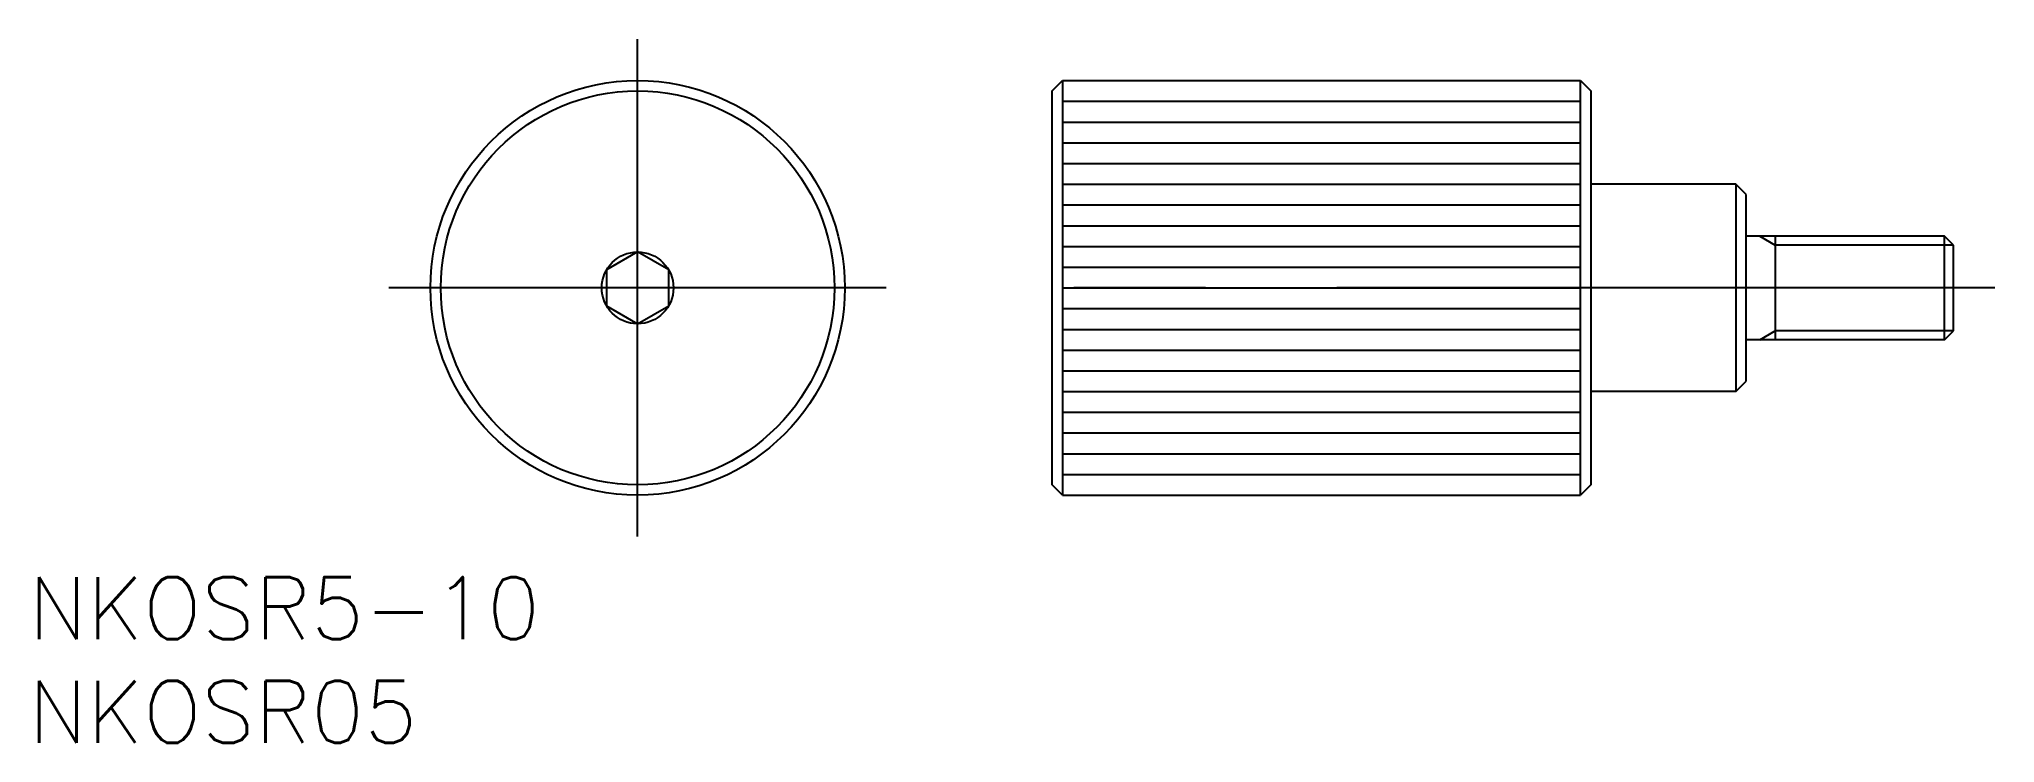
# Model space of a CAD drawing. Extents: x -28.9 to 65.5, y -21.9 to 12.
import ezdxf

# ---------------------------------------------------------------- set-up
doc = ezdxf.new("R2010")
doc.units = 0
doc.linetypes.add('CENTER', pattern=[50.8, 31.75, -6.35, 6.35, -6.35])
doc.layers.get('0').update_dxf_attribs({"linetype": 'CONTINUOUS'})
doc.layers.add('CENTER', color=1, linetype='CENTER')
doc.styles.get("Standard").update_dxf_attribs({"font": 'txt.shx', "height": 3, "bigfont": 'bigfont.shx'})

msp = doc.modelspace()

# ---------------------------------------------------------------- linework, layer by layer
at = {"color": 7, "linetype": 'CONTINUOUS'}
for p, q in [((20, 9.5), (20.5, 10)), ((20, -9.5), (20, 9.5)), ((20.5, 10), (20.5, -10)), ((20.5, 10), (45.5, 10)), ((45.5, -10), (45.5, 10)), ((45.5, 10), (46, 9.5)), ((46, 9.5), (46, -9.5)), ((20.5, 9), (45.5, 9)), ((20.5, 8), (45.5, 8)), ((20.5, 7), (45.5, 7)), ((20.5, 6), (45.5, 6)), ((20.5, 5), (45.5, 5)), ((53, 5), (46, 5)), ((53, 5), (53, -5)), ((53.5, 4.5), (53, 5)), ((20.5, 4), (45.5, 4)), ((53.5, -4.5), (53.5, 4.5)), ((20.5, 3), (45.5, 3)), ((20.5, 2), (45.5, 2)), ((63.067, 2.5), (53.5, 2.5)), ((54.9, 2.5), (54.9, -2.5)), ((63.067, -2.5), (63.067, 2.5)), ((63.5, 2.067), (63.067, 2.5)), ((63.5, -2.067), (63.5, 2.067)), ((0, 1.732), (-1.5, 0.866)), ((1.5, 0.866), (0, 1.732)), ((20.5, 1), (45.5, 1)), ((-1.5, 0.866), (-1.5, -0.866)), ((1.5, -0.866), (1.5, 0.866)), ((20.5, 0), (45.5, 0)), ((-1.5, -0.866), (0, -1.732)), ((0, -1.732), (1.5, -0.866)), ((20.5, -1), (45.5, -1)), ((20.5, -2), (45.5, -2)), ((63.067, -2.5), (53.5, -2.5)), ((63.067, -2.5), (63.5, -2.067)), ((20.5, -3), (45.5, -3)), ((20.5, -4), (45.5, -4)), ((53, -5), (53.5, -4.5)), ((20.5, -5), (45.5, -5)), ((53, -5), (46, -5)), ((20.5, -6), (45.5, -6)), ((20.5, -7), (45.5, -7)), ((20.5, -8), (45.5, -8)), ((20.5, -9), (45.5, -9)), ((20.5, -10), (20, -9.5)), ((20.5, -10), (45.5, -10)), ((46, -9.5), (45.5, -10))]:
    msp.add_line(p, q, dxfattribs=at)
at = {"color": 3, "linetype": 'CONTINUOUS'}
for p, q in [((54.15, 2.5), (54.9, 2.067)), ((63.5, 2.067), (54.9, 2.067)), ((54.15, -2.5), (54.9, -2.067)), ((63.5, -2.067), (54.9, -2.067))]:
    msp.add_line(p, q, dxfattribs=at)
at = {"color": 7, "linetype": 'CONTINUOUS'}
for radius in [10, 9.5, 1.732]:
    msp.add_circle((0, 0), radius, dxfattribs=at)
at = {"layer": 'CENTER', "color": 1, "linetype": 'CENTER'}
for p, q in [((0, -12), (0, 12)), ((12, 0), (-12, 0)), ((65.5, 0), (18, 0))]:
    msp.add_line(p, q, dxfattribs=at)

# ---------------------------------------------------------------- texts
at = {"color": 7, "linetype": 'CONTINUOUS'}
for s, p in [('NKOSR5-10', (-29.397, -16.949)), ('NKOSR05', (-29.397, -21.949))]:
    msp.add_text(s, height=3, dxfattribs=at).set_placement(p)

doc.saveas('drawing.dxf')
